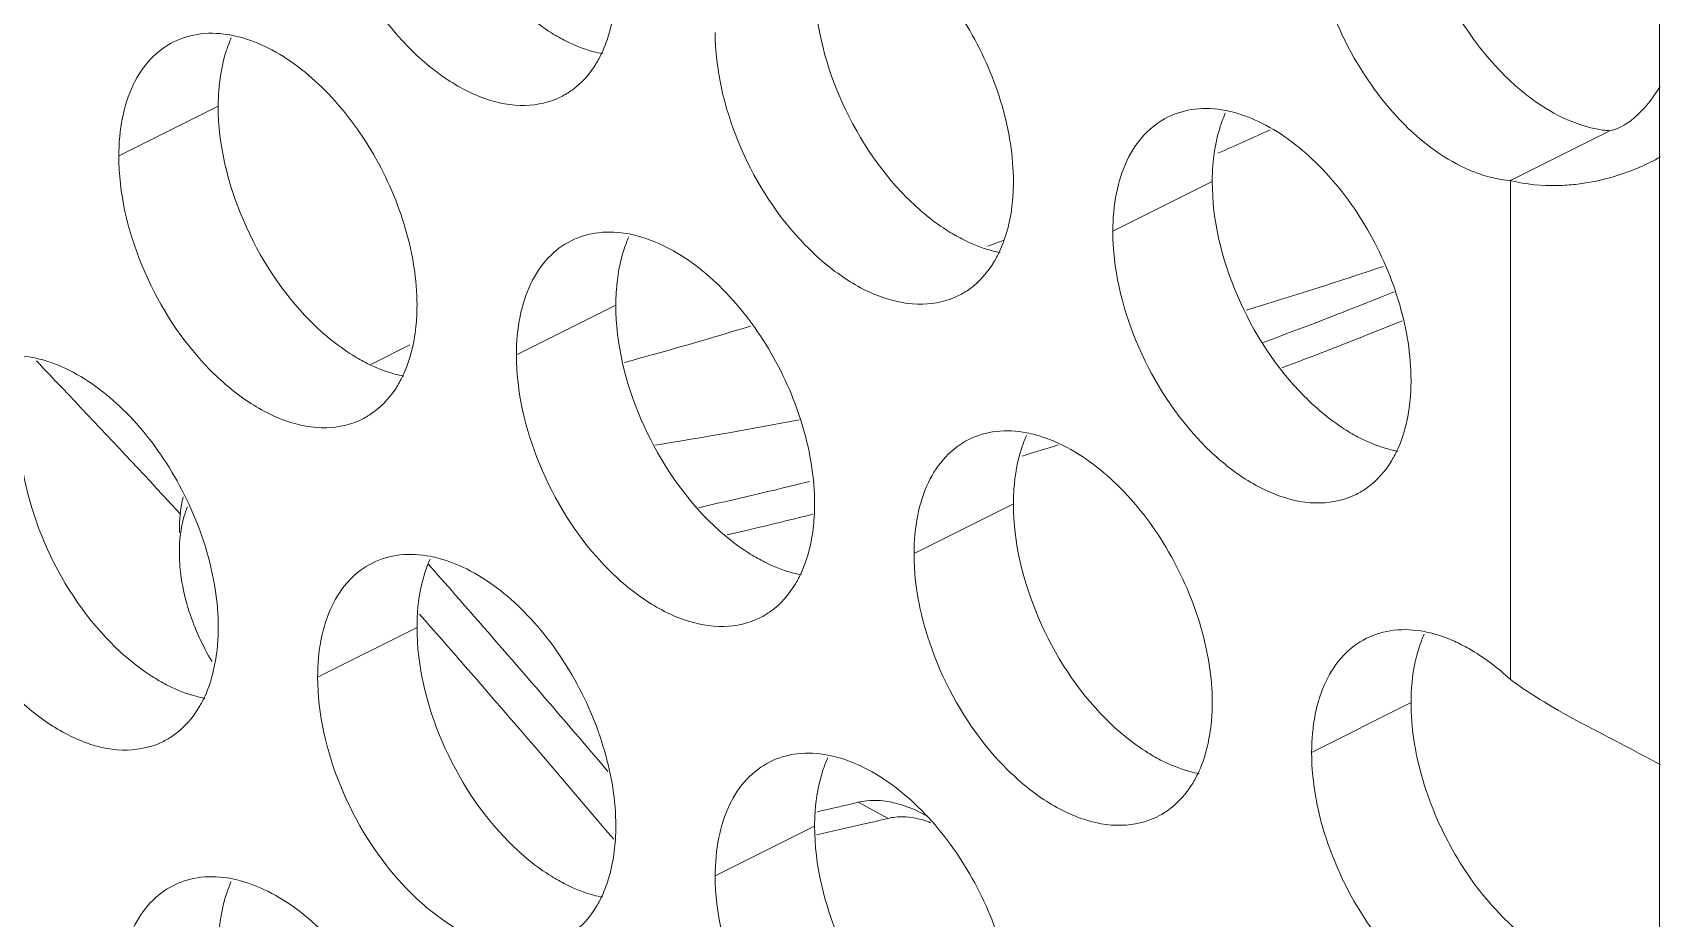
# Model space of a CAD drawing. Header units: millimetres. Extents: x 0 to 2524, y 0 to 1785.
# Drawn here: x 1890.65 to 1899.91, y 778.42 to 783.46 of the extents above; entities that cross this region are included whole.
import ezdxf

# ---------------------------------------------------------------- set-up
doc = ezdxf.new("R2010")
doc.units = ezdxf.units.MM
doc.header["$LTSCALE"] = 0.1
doc.layers.get('0').update_dxf_attribs({"lineweight": 13})
doc.layers.add('标注', color=251, linetype='Continuous', lineweight=9)

msp = doc.modelspace()

# ---------------------------------------------------------------- linework, layer by layer
msp.add_line((1899.9062, 886.4252), (1899.9062, 742.3186))
at = {"layer": '标注'}
for p, q in [((1891.7038, 783.0388), (1891.1381, 782.756)), ((1899.6234, 782.8992), (1899.0577, 782.6164)), ((1897.3606, 782.6104), (1896.7949, 782.3275)), ((1899.0577, 779.776), (1899.0577, 782.6164)), ((1896.0836, 782.2427), (1896.1714, 782.2754)), ((1898.3959, 781.9825), (1898.3108, 781.9483)), ((1893.9665, 781.9074), (1893.4008, 781.6246)), ((1898.442, 781.8184), (1898.3613, 781.7855)), ((1898.3613, 781.7855), (1898.2647, 781.7466)), ((1892.5731, 781.57), (1892.7951, 781.681)), ((1894.0158, 781.5809), (1894.0592, 781.5927)), ((1891.389, 780.826), (1891.4897, 780.7177)), ((1896.2293, 780.7761), (1895.6636, 780.4932)), ((1894.6742, 780.6165), (1894.6006, 780.5994)), ((1892.8798, 780.1139), (1892.8495, 780.1484)), ((1892.8351, 780.0731), (1892.2695, 779.7903)), ((1898.492, 779.6447), (1897.9263, 779.3619)), ((1895.3455, 779.0775), (1895.5169, 778.9861)), ((1895.0979, 778.9418), (1894.5322, 778.6589)), ((1893.9544, 778.867), (1893.922, 778.9053))]:
    msp.add_line(p, q, dxfattribs=at)
for centre, radius, start, end in [((1892.4483, 783.1277), 0.734, 155.87957, 161.78032), ((1893.4522, 783.4983), 0.4532, 296.52559, 305.90341), ((1898.1051, 782.6993), 0.734, 155.87957, 161.78032), ((1887.7963, 804.6534), 23.8938, 293.67858, 294.46132), ((1894.711, 781.9964), 0.734, 155.87957, 161.78032), ((1890.387, 805.6779), 24.8548, 286.76045, 288.64623), ((1895.7149, 782.3669), 0.4532, 296.52559, 305.90341), ((1889.1964, 804.7105), 24.5192, 290.16904, 291.82213), ((1887.5614, 805.3255), 24.6062, 285.31174, 286.94358), ((1889.1337, 804.5497), 24.5634, 290.55871, 291.82247), ((1829.1637, 722.9033), 85.0119, 43.511881, 43.656261), ((1828.6975, 722.4618), 85.654, 42.952773, 43.511367), ((1892.3208, 781.664), 0.4532, 296.52559, 305.90341), ((1890.0546, 807.0737), 26.2907, 279.04646, 280.86502), ((1896.9738, 780.865), 0.734, 155.87957, 161.78032), ((1888.9986, 804.9425), 24.9789, 286.9442, 287.43663), ((1888.8986, 805.7127), 25.5654, 282.5099, 283.96658), ((1897.9777, 781.2356), 0.4532, 296.52559, 305.90341), ((1888.8486, 805.4896), 25.5462, 283.18179, 284.13653), ((1892.4328, 780.5015), 0.9502, 180.05249, 184.98077), ((1893.5797, 780.1621), 0.734, 155.87957, 161.78032), ((1822.7442, 718.5992), 93.5157, 41.253498, 41.392251), ((1822.0141, 717.9622), 94.4846, 40.443112, 41.251983), ((1892.8303, 780.5805), 1.3572, 197.96118, 211.16336), ((1894.5836, 780.5326), 0.4532, 296.52559, 305.90341), ((1821.898, 717.8538), 94.4179, 40.286504, 41.254919), ((1899.2355, 779.7339), 0.7329, 155.79553, 161.73903), ((1891.1894, 779.8297), 0.4532, 296.52559, 305.90341), ((1895.8424, 779.0307), 0.734, 155.87957, 161.78032), ((1889.2819, 804.6931), 26.3235, 282.801, 283.31764), ((1896.8463, 779.4013), 0.4532, 296.52559, 305.90341), ((1889.422, 804.7363), 26.4617, 282.41086, 282.99627), ((1889.4434, 804.6433), 26.3663, 282.99643, 283.31775), ((1895.5918, 778.6685), 0.3263, 95.95047, 103.27072), ((1895.3309, 778.2938), 0.8138, 60.8907, 62.21525), ((1895.5581, 778.4499), 0.5497, 68.46838, 71.0595), ((1892.4483, 778.3277), 0.734, 155.87957, 161.78032)]:
    msp.add_arc(centre, radius, start, end, dxfattribs=at)
for points, knots in [([(1893.6546, 783.0928), (1893.592, 783.0616), (1893.4421, 783.0276), (1893.2043, 783.0754), (1892.9659, 783.206), (1892.6581, 783.4835), (1892.3721, 783.9462), (1892.2695, 784.3786), (1892.2695, 784.5903)], [0, 0, 0, 0, 0.090718, 0.191742, 0.308104, 0.439279, 0.725532, 1, 1, 1, 1]), ([(1899.3047, 783), (1899.188, 783.0644), (1898.9668, 783.2473), (1898.7118, 783.6017), (1898.5393, 784.0111), (1898.492, 784.3038), (1898.492, 784.4447)], [0, 0, 0, 0, 0.232183, 0.490902, 0.754575, 1, 1, 1, 1]), ([(1899.0577, 782.6164), (1898.9157, 782.6259), (1898.6102, 782.7608), (1898.2555, 783.131), (1898.0003, 783.6162), (1897.9263, 783.9839), (1897.9263, 784.1619)], [0, 0, 0, 0, 0.207992, 0.463273, 0.739832, 1, 1, 1, 1]), ([(1895.3807, 784.0739), (1895.5014, 784.0136), (1895.7319, 783.8332), (1895.9981, 783.4751), (1896.1792, 783.0564), (1896.2293, 782.7553), (1896.2293, 782.6104)], [0, 0, 0, 0, 0.229676, 0.488215, 0.753207, 1, 1, 1, 1]), ([(1893.9665, 783.7418), (1893.9665, 783.7061), (1893.9608, 783.5739), (1893.9316, 783.4413), (1893.8919, 783.3529)], [0, 0, 0, 0, 0.268874, 1, 1, 1, 1]), ([(1895.6217, 782.5197), (1895.4601, 782.6825), (1895.2091, 783.0697), (1895.0979, 783.5202), (1895.0979, 783.7418)], [0, 0, 0, 0, 0.508684, 1, 1, 1, 1]), ([(1893.6837, 783.4096), (1893.6552, 783.4238), (1893.5373, 783.4904), (1893.4318, 783.5777), (1893.3589, 783.6511)], [0, 0, 0, 0, 0.235002, 1, 1, 1, 1]), ([(1891.1381, 782.756), (1891.1381, 782.8288), (1891.1501, 782.9678), (1891.2091, 783.1579), (1891.3085, 783.3101), (1891.4011, 783.3806), (1891.45, 783.405)], [0, 0, 0, 0, 0.289235, 0.54966, 0.782932, 1, 1, 1, 1]), ([(1891.45, 783.405), (1891.4983, 783.4291), (1891.6084, 783.4608), (1891.722, 783.454), (1891.7789, 783.4431)], [0, 0, 0, 0, 0.482538, 1, 1, 1, 1]), ([(1891.7789, 783.4431), (1891.7961, 783.4398), (1891.8677, 783.4232), (1891.9366, 783.3959), (1891.9866, 783.3709)], [0, 0, 0, 0, 0.238696, 1, 1, 1, 1]), ([(1891.9866, 783.3709), (1892.1073, 783.3106), (1892.3378, 783.1303), (1892.604, 782.7722), (1892.7851, 782.3535), (1892.8351, 782.0524), (1892.8351, 781.9074)], [0, 0, 0, 0, 0.229676, 0.488215, 0.753207, 1, 1, 1, 1]), ([(1893.8914, 783.3375), (1893.8741, 783.3407), (1893.8026, 783.3574), (1893.7337, 783.3846), (1893.6837, 783.4096)], [0, 0, 0, 0, 0.238696, 1, 1, 1, 1]), ([(1895.9173, 781.9614), (1895.8547, 781.9302), (1895.7048, 781.8962), (1895.467, 781.944), (1895.2286, 782.0746), (1894.9208, 782.3522), (1894.6348, 782.8149), (1894.5322, 783.2473), (1894.5322, 783.4589)], [0, 0, 0, 0, 0.090718, 0.191742, 0.308104, 0.439279, 0.725532, 1, 1, 1, 1]), ([(1891.7038, 783.0388), (1891.7038, 783.0672), (1891.7075, 783.1747), (1891.7263, 783.2821), (1891.7511, 783.3572)], [0, 0, 0, 0, 0.264225, 1, 1, 1, 1]), ([(1893.8919, 783.3529), (1893.8816, 783.33), (1893.8383, 783.246), (1893.7742, 783.1719), (1893.718, 783.1312)], [0, 0, 0, 0, 0.265525, 1, 1, 1, 1]), ([(1899.9098, 783.1536), (1899.8742, 783.0929), (1899.7957, 782.9887), (1899.6818, 782.9114), (1899.6234, 782.8992)], [0, 0, 0, 0, 0.540802, 1, 1, 1, 1]), ([(1892.2276, 781.8168), (1892.066, 781.9796), (1891.815, 782.3667), (1891.7038, 782.8173), (1891.7038, 783.0388)], [0, 0, 0, 0, 0.508684, 1, 1, 1, 1]), ([(1897.1068, 782.9765), (1897.1552, 783.0006), (1897.2652, 783.0324), (1897.3789, 783.0256), (1897.4358, 783.0147)], [0, 0, 0, 0, 0.482538, 1, 1, 1, 1]), ([(1897.4358, 783.0147), (1897.453, 783.0114), (1897.5246, 782.9948), (1897.5935, 782.9675), (1897.6435, 782.9425)], [0, 0, 0, 0, 0.238696, 1, 1, 1, 1]), ([(1899.6234, 782.8992), (1899.5974, 782.901), (1899.4863, 782.9161), (1899.38, 782.9586), (1899.3047, 783)], [0, 0, 0, 0, 0.232248, 1, 1, 1, 1]), ([(1896.7949, 782.3275), (1896.7949, 782.4004), (1896.8069, 782.5393), (1896.866, 782.7295), (1896.9653, 782.8817), (1897.0579, 782.9521), (1897.1068, 782.9765)], [0, 0, 0, 0, 0.289235, 0.54966, 0.782932, 1, 1, 1, 1]), ([(1897.3606, 782.6104), (1897.3606, 782.6388), (1897.3643, 782.7463), (1897.3831, 782.8537), (1897.408, 782.9288)], [0, 0, 0, 0, 0.264225, 1, 1, 1, 1]), ([(1897.6435, 782.9425), (1897.7641, 782.8822), (1897.9946, 782.7018), (1898.2608, 782.3438), (1898.442, 781.925), (1898.492, 781.624), (1898.492, 781.479)], [0, 0, 0, 0, 0.229676, 0.488215, 0.753207, 1, 1, 1, 1]), ([(1892.5232, 781.2585), (1892.4606, 781.2272), (1892.3107, 781.1933), (1892.0729, 781.241), (1891.8345, 781.3717), (1891.5267, 781.6492), (1891.2407, 782.1119), (1891.1381, 782.5443), (1891.1381, 782.756)], [0, 0, 0, 0, 0.090718, 0.191742, 0.308104, 0.439279, 0.725532, 1, 1, 1, 1]), ([(1899.9113, 782.7504), (1899.873, 782.7289), (1899.7208, 782.6536), (1899.5537, 782.6084), (1899.4287, 782.5944)], [0, 0, 0, 0, 0.258855, 1, 1, 1, 1]), ([(1896.2293, 782.6104), (1896.2293, 782.5748), (1896.2236, 782.4425), (1896.1943, 782.3099), (1896.1546, 782.2215)], [0, 0, 0, 0, 0.268874, 1, 1, 1, 1]), ([(1897.8844, 781.3884), (1897.7229, 781.5511), (1897.4719, 781.9383), (1897.3606, 782.3889), (1897.3606, 782.6104)], [0, 0, 0, 0, 0.508684, 1, 1, 1, 1]), ([(1899.4287, 782.5944), (1899.3955, 782.5907), (1899.2716, 782.582), (1899.1456, 782.5932), (1899.0577, 782.6164)], [0, 0, 0, 0, 0.268459, 1, 1, 1, 1]), ([(1895.9464, 782.2783), (1895.918, 782.2925), (1895.8001, 782.359), (1895.6946, 782.4463), (1895.6217, 782.5197)], [0, 0, 0, 0, 0.235002, 1, 1, 1, 1]), ([(1893.4008, 781.6246), (1893.4008, 781.6975), (1893.4128, 781.8364), (1893.4719, 782.0266), (1893.5712, 782.1788), (1893.6638, 782.2492), (1893.7127, 782.2736)], [0, 0, 0, 0, 0.289235, 0.54966, 0.782932, 1, 1, 1, 1]), ([(1893.7127, 782.2736), (1893.761, 782.2977), (1893.8711, 782.3294), (1893.9848, 782.3226), (1894.0417, 782.3118)], [0, 0, 0, 0, 0.482538, 1, 1, 1, 1]), ([(1894.0417, 782.3118), (1894.0589, 782.3085), (1894.1304, 782.2918), (1894.1994, 782.2646), (1894.2494, 782.2396)], [0, 0, 0, 0, 0.238696, 1, 1, 1, 1]), ([(1896.1541, 782.2061), (1896.1369, 782.2094), (1896.0653, 782.226), (1895.9964, 782.2533), (1895.9464, 782.2783)], [0, 0, 0, 0, 0.238696, 1, 1, 1, 1]), ([(1898.1801, 780.83), (1898.1175, 780.7988), (1897.9676, 780.7648), (1897.7298, 780.8126), (1897.4914, 780.9432), (1897.1836, 781.2208), (1896.8975, 781.6835), (1896.7949, 782.1159), (1896.7949, 782.3275)], [0, 0, 0, 0, 0.090718, 0.191742, 0.308104, 0.439279, 0.725532, 1, 1, 1, 1]), ([(1893.9665, 781.9074), (1893.9665, 781.9359), (1893.9702, 782.0433), (1893.989, 782.1507), (1894.0138, 782.2259)], [0, 0, 0, 0, 0.264225, 1, 1, 1, 1]), ([(1894.2494, 782.2396), (1894.37, 782.1792), (1894.6005, 781.9989), (1894.8667, 781.6408), (1895.0479, 781.2221), (1895.0979, 780.921), (1895.0979, 780.7761)], [0, 0, 0, 0, 0.229676, 0.488215, 0.753207, 1, 1, 1, 1]), ([(1896.1546, 782.2215), (1896.1443, 782.1986), (1896.1011, 782.1146), (1896.037, 782.0405), (1895.9807, 781.9998)], [0, 0, 0, 0, 0.265525, 1, 1, 1, 1]), ([(1892.8351, 781.9074), (1892.8351, 781.8718), (1892.8294, 781.7396), (1892.8002, 781.6069), (1892.7605, 781.5186)], [0, 0, 0, 0, 0.268874, 1, 1, 1, 1]), ([(1894.4903, 780.6854), (1894.3288, 780.8482), (1894.0778, 781.2354), (1893.9665, 781.6859), (1893.9665, 781.9074)], [0, 0, 0, 0, 0.508684, 1, 1, 1, 1]), ([(1892.5523, 781.5753), (1892.5239, 781.5895), (1892.406, 781.656), (1892.3005, 781.7434), (1892.2276, 781.8168)], [0, 0, 0, 0, 0.235002, 1, 1, 1, 1]), ([(1890.3186, 781.5706), (1890.3669, 781.5947), (1890.477, 781.6265), (1890.5907, 781.6197), (1890.6475, 781.6088)], [0, 0, 0, 0, 0.482538, 1, 1, 1, 1]), ([(1894.786, 780.1271), (1894.7234, 780.0959), (1894.5734, 780.0619), (1894.3357, 780.1097), (1894.0972, 780.2403), (1893.7895, 780.5178), (1893.5034, 780.9805), (1893.4008, 781.413), (1893.4008, 781.6246)], [0, 0, 0, 0, 0.090718, 0.191742, 0.308104, 0.439279, 0.725532, 1, 1, 1, 1]), ([(1890.6475, 781.6088), (1890.6648, 781.6055), (1890.7363, 781.5889), (1890.8052, 781.5616), (1890.8552, 781.5366)], [0, 0, 0, 0, 0.238696, 1, 1, 1, 1]), ([(1890.8552, 781.5366), (1890.9759, 781.4763), (1891.2064, 781.2959), (1891.4726, 780.9379), (1891.6538, 780.5192), (1891.7038, 780.2181), (1891.7038, 780.0731)], [0, 0, 0, 0, 0.229676, 0.488215, 0.753207, 1, 1, 1, 1]), ([(1892.76, 781.5031), (1892.7428, 781.5064), (1892.6712, 781.5231), (1892.6023, 781.5503), (1892.5523, 781.5753)], [0, 0, 0, 0, 0.238696, 1, 1, 1, 1]), ([(1892.7605, 781.5186), (1892.7502, 781.4957), (1892.707, 781.4117), (1892.6428, 781.3376), (1892.5866, 781.2969)], [0, 0, 0, 0, 0.265525, 1, 1, 1, 1]), ([(1898.492, 781.479), (1898.492, 781.4434), (1898.4863, 781.3111), (1898.4571, 781.1785), (1898.4174, 781.0901)], [0, 0, 0, 0, 0.268874, 1, 1, 1, 1]), ([(1898.2092, 781.1469), (1898.1807, 781.1611), (1898.0628, 781.2276), (1897.9573, 781.3149), (1897.8844, 781.3884)], [0, 0, 0, 0, 0.235002, 1, 1, 1, 1]), ([(1891.0962, 779.9825), (1890.9346, 780.1452), (1890.6836, 780.5324), (1890.5724, 780.983), (1890.5724, 781.2045)], [0, 0, 0, 0, 0.508684, 1, 1, 1, 1]), ([(1895.9755, 781.1422), (1896.0238, 781.1663), (1896.1339, 781.1981), (1896.2475, 781.1913), (1896.3044, 781.1804)], [0, 0, 0, 0, 0.482538, 1, 1, 1, 1]), ([(1896.3044, 781.1804), (1896.3216, 781.1771), (1896.3932, 781.1605), (1896.4621, 781.1332), (1896.5121, 781.1082)], [0, 0, 0, 0, 0.238696, 1, 1, 1, 1]), ([(1898.4168, 781.0747), (1898.3996, 781.078), (1898.3281, 781.0946), (1898.2591, 781.1219), (1898.2092, 781.1469)], [0, 0, 0, 0, 0.238696, 1, 1, 1, 1]), ([(1895.6636, 780.4932), (1895.6636, 780.5661), (1895.6756, 780.705), (1895.7346, 780.8952), (1895.834, 781.0474), (1895.9265, 781.1178), (1895.9755, 781.1422)], [0, 0, 0, 0, 0.289235, 0.54966, 0.782932, 1, 1, 1, 1]), ([(1896.2293, 780.7761), (1896.2293, 780.8045), (1896.2329, 780.9119), (1896.2518, 781.0194), (1896.2766, 781.0945)], [0, 0, 0, 0, 0.264225, 1, 1, 1, 1]), ([(1896.5121, 781.1082), (1896.6327, 781.0479), (1896.8633, 780.8675), (1897.1295, 780.5095), (1897.3106, 780.0907), (1897.3606, 779.7896), (1897.3606, 779.6447)], [0, 0, 0, 0, 0.229676, 0.488215, 0.753207, 1, 1, 1, 1]), ([(1898.4174, 781.0901), (1898.4071, 781.0673), (1898.3638, 780.9833), (1898.2997, 780.9091), (1898.2435, 780.8684)], [0, 0, 0, 0, 0.265525, 1, 1, 1, 1]), ([(1891.3919, 779.4241), (1891.3293, 779.3929), (1891.1793, 779.3589), (1890.9415, 779.4067), (1890.7031, 779.5373), (1890.3953, 779.8149), (1890.1093, 780.2776), (1890.0067, 780.71), (1890.0067, 780.9217)], [0, 0, 0, 0, 0.090718, 0.191742, 0.308104, 0.439279, 0.725532, 1, 1, 1, 1]), ([(1891.5045, 780.8168), (1891.5008, 780.8009), (1891.4875, 780.734), (1891.4826, 780.6656), (1891.4826, 780.6138)], [0, 0, 0, 0, 0.239288, 1, 1, 1, 1]), ([(1895.0979, 780.7761), (1895.0979, 780.7405), (1895.0922, 780.6082), (1895.063, 780.4756), (1895.0233, 780.3872)], [0, 0, 0, 0, 0.268874, 1, 1, 1, 1]), ([(1896.7531, 779.554), (1896.5915, 779.7168), (1896.3405, 780.104), (1896.2293, 780.5546), (1896.2293, 780.7761)], [0, 0, 0, 0, 0.508684, 1, 1, 1, 1]), ([(1891.5291, 780.7596), (1891.5212, 780.7407), (1891.4925, 780.6573), (1891.4826, 780.5682), (1891.4826, 780.5006)], [0, 0, 0, 0, 0.232447, 1, 1, 1, 1]), ([(1894.815, 780.444), (1894.7866, 780.4582), (1894.6687, 780.5247), (1894.5632, 780.612), (1894.4903, 780.6854)], [0, 0, 0, 0, 0.235002, 1, 1, 1, 1]), ([(1891.4861, 780.419), (1891.488, 780.3979), (1891.4982, 780.3109), (1891.5189, 780.2252), (1891.5393, 780.162)], [0, 0, 0, 0, 0.241904, 1, 1, 1, 1]), ([(1892.2695, 779.7903), (1892.2695, 779.8631), (1892.2815, 780.0021), (1892.3405, 780.1923), (1892.4399, 780.3445), (1892.5324, 780.4149), (1892.5814, 780.4393)], [0, 0, 0, 0, 0.289235, 0.54966, 0.782932, 1, 1, 1, 1]), ([(1892.5814, 780.4393), (1892.6297, 780.4634), (1892.7398, 780.4951), (1892.8534, 780.4883), (1892.9103, 780.4774)], [0, 0, 0, 0, 0.482538, 1, 1, 1, 1]), ([(1892.9103, 780.4774), (1892.9275, 780.4741), (1892.9991, 780.4575), (1893.068, 780.4303), (1893.118, 780.4053)], [0, 0, 0, 0, 0.238696, 1, 1, 1, 1]), ([(1893.118, 780.4053), (1893.2386, 780.3449), (1893.4692, 780.1646), (1893.7354, 779.8065), (1893.9165, 779.3878), (1893.9665, 779.0867), (1893.9665, 778.9418)], [0, 0, 0, 0, 0.229676, 0.488215, 0.753207, 1, 1, 1, 1]), ([(1895.0227, 780.3718), (1895.0055, 780.3751), (1894.9339, 780.3917), (1894.865, 780.419), (1894.815, 780.444)], [0, 0, 0, 0, 0.238696, 1, 1, 1, 1]), ([(1897.0487, 778.9957), (1896.9861, 778.9645), (1896.8362, 778.9305), (1896.5984, 778.9783), (1896.36, 779.1089), (1896.0522, 779.3865), (1895.7662, 779.8492), (1895.6636, 780.2816), (1895.6636, 780.4932)], [0, 0, 0, 0, 0.090718, 0.191742, 0.308104, 0.439279, 0.725532, 1, 1, 1, 1]), ([(1892.8351, 780.0731), (1892.8351, 780.1015), (1892.8388, 780.209), (1892.8576, 780.3164), (1892.8825, 780.3915)], [0, 0, 0, 0, 0.264225, 1, 1, 1, 1]), ([(1895.0233, 780.3872), (1895.013, 780.3643), (1894.9697, 780.2803), (1894.9056, 780.2062), (1894.8494, 780.1655)], [0, 0, 0, 0, 0.265525, 1, 1, 1, 1]), ([(1891.7038, 780.0731), (1891.7038, 780.0375), (1891.6981, 779.9053), (1891.6688, 779.7726), (1891.6291, 779.6843)], [0, 0, 0, 0, 0.268874, 1, 1, 1, 1]), ([(1893.3589, 778.8511), (1893.1974, 779.0139), (1892.9464, 779.401), (1892.8351, 779.8516), (1892.8351, 780.0731)], [0, 0, 0, 0, 0.508684, 1, 1, 1, 1]), ([(1898.2382, 780.0108), (1898.2868, 780.035), (1898.3974, 780.0669), (1898.5116, 780.0598), (1898.5688, 780.0488)], [0, 0, 0, 0, 0.482495, 1, 1, 1, 1]), ([(1898.5688, 780.0488), (1898.5829, 780.046), (1898.6411, 780.0328), (1898.6977, 780.0124), (1898.739, 779.9938)], [0, 0, 0, 0, 0.240479, 1, 1, 1, 1]), ([(1891.4209, 779.741), (1891.3925, 779.7552), (1891.2746, 779.8217), (1891.1691, 779.9091), (1891.0962, 779.9825)], [0, 0, 0, 0, 0.235002, 1, 1, 1, 1]), ([(1897.9263, 779.3619), (1897.9263, 779.4347), (1897.9383, 779.5737), (1897.9974, 779.7638), (1898.0967, 779.9161), (1898.1893, 779.9864), (1898.2382, 780.0108)], [0, 0, 0, 0, 0.289285, 0.549663, 0.782917, 1, 1, 1, 1]), ([(1898.492, 779.6447), (1898.492, 779.6732), (1898.4957, 779.7808), (1898.5145, 779.8884), (1898.5395, 779.9636)], [0, 0, 0, 0, 0.264302, 1, 1, 1, 1]), ([(1898.739, 779.9938), (1898.7667, 779.9814), (1898.8817, 779.9226), (1898.9855, 779.8433), (1899.0577, 779.776)], [0, 0, 0, 0, 0.235232, 1, 1, 1, 1]), ([(1893.6546, 778.2928), (1893.592, 778.2616), (1893.4421, 778.2276), (1893.2043, 778.2754), (1892.9659, 778.406), (1892.6581, 778.6835), (1892.3721, 779.1462), (1892.2695, 779.5786), (1892.2695, 779.7903)], [0, 0, 0, 0, 0.090718, 0.191742, 0.308104, 0.439279, 0.725532, 1, 1, 1, 1]), ([(1899.0577, 779.776), (1899.1196, 779.7304), (1899.3943, 779.5509), (1899.6923, 779.4125), (1899.9113, 779.2906)], [0, 0, 0, 0, 0.234709, 1, 1, 1, 1]), ([(1891.6286, 779.6688), (1891.6114, 779.6721), (1891.5398, 779.6887), (1891.4709, 779.716), (1891.4209, 779.741)], [0, 0, 0, 0, 0.238696, 1, 1, 1, 1]), ([(1891.6291, 779.6843), (1891.6189, 779.6614), (1891.5756, 779.5774), (1891.5115, 779.5033), (1891.4552, 779.4625)], [0, 0, 0, 0, 0.265525, 1, 1, 1, 1]), ([(1897.3606, 779.6447), (1897.3606, 779.6091), (1897.3549, 779.4768), (1897.3257, 779.3442), (1897.286, 779.2558)], [0, 0, 0, 0, 0.268874, 1, 1, 1, 1]), ([(1899.3047, 778.2), (1899.188, 778.2644), (1898.9668, 778.4473), (1898.7118, 778.8017), (1898.5393, 779.2111), (1898.492, 779.5038), (1898.492, 779.6447)], [0, 0, 0, 0, 0.232183, 0.490902, 0.754575, 1, 1, 1, 1]), ([(1897.0778, 779.3126), (1897.0494, 779.3268), (1896.9314, 779.3933), (1896.8259, 779.4806), (1896.7531, 779.554)], [0, 0, 0, 0, 0.235002, 1, 1, 1, 1]), ([(1894.5322, 778.6589), (1894.5322, 778.7318), (1894.5442, 778.8707), (1894.6032, 779.0609), (1894.7026, 779.2131), (1894.7952, 779.2835), (1894.8441, 779.3079)], [0, 0, 0, 0, 0.289235, 0.54966, 0.782932, 1, 1, 1, 1]), ([(1894.8441, 779.3079), (1894.8924, 779.332), (1895.0025, 779.3638), (1895.1162, 779.3569), (1895.173, 779.3461)], [0, 0, 0, 0, 0.482538, 1, 1, 1, 1]), ([(1895.173, 779.3461), (1895.1902, 779.3428), (1895.2618, 779.3262), (1895.3307, 779.2989), (1895.3807, 779.2739)], [0, 0, 0, 0, 0.238696, 1, 1, 1, 1]), ([(1897.2855, 779.2404), (1897.2683, 779.2437), (1897.1967, 779.2603), (1897.1278, 779.2876), (1897.0778, 779.3126)], [0, 0, 0, 0, 0.238696, 1, 1, 1, 1]), ([(1899.0577, 777.8164), (1898.9157, 777.8259), (1898.6102, 777.9608), (1898.2555, 778.331), (1898.0003, 778.8162), (1897.9263, 779.1839), (1897.9263, 779.3619)], [0, 0, 0, 0, 0.207992, 0.463273, 0.739832, 1, 1, 1, 1]), ([(1895.0979, 778.9418), (1895.0979, 778.9702), (1895.1016, 779.0776), (1895.1204, 779.185), (1895.1452, 779.2602)], [0, 0, 0, 0, 0.264225, 1, 1, 1, 1]), ([(1895.3807, 779.2739), (1895.5014, 779.2136), (1895.7319, 779.0332), (1895.9981, 778.6751), (1896.1792, 778.2564), (1896.2293, 777.9553), (1896.2293, 777.8104)], [0, 0, 0, 0, 0.229676, 0.488215, 0.753207, 1, 1, 1, 1]), ([(1897.286, 779.2558), (1897.2757, 779.2329), (1897.2324, 779.149), (1897.1683, 779.0748), (1897.1121, 779.0341)], [0, 0, 0, 0, 0.265525, 1, 1, 1, 1]), ([(1895.3455, 779.0775), (1895.3612, 779.0812), (1895.4281, 779.0926), (1895.4973, 779.0868), (1895.5475, 779.0754)], [0, 0, 0, 0, 0.239313, 1, 1, 1, 1]), ([(1895.5475, 779.0754), (1895.5611, 779.0724), (1895.6172, 779.0574), (1895.6711, 779.0345), (1895.7102, 779.0139)], [0, 0, 0, 0, 0.238884, 1, 1, 1, 1]), ([(1893.9665, 778.9418), (1893.9665, 778.9061), (1893.9608, 778.7739), (1893.9316, 778.6413), (1893.8919, 778.5529)], [0, 0, 0, 0, 0.268874, 1, 1, 1, 1]), ([(1895.6217, 777.7197), (1895.4601, 777.8825), (1895.2091, 778.2697), (1895.0979, 778.7202), (1895.0979, 778.9418)], [0, 0, 0, 0, 0.508684, 1, 1, 1, 1]), ([(1895.558, 778.9931), (1895.5722, 778.9946), (1895.6326, 778.9971), (1895.693, 778.9848), (1895.7365, 778.9698)], [0, 0, 0, 0, 0.236867, 1, 1, 1, 1]), ([(1893.6837, 778.6096), (1893.6552, 778.6238), (1893.5373, 778.6904), (1893.4318, 778.7777), (1893.3589, 778.8511)], [0, 0, 0, 0, 0.235002, 1, 1, 1, 1]), ([(1891.45, 778.605), (1891.4983, 778.6291), (1891.6084, 778.6608), (1891.722, 778.654), (1891.7789, 778.6431)], [0, 0, 0, 0, 0.482538, 1, 1, 1, 1]), ([(1895.9173, 777.1614), (1895.8547, 777.1302), (1895.7048, 777.0962), (1895.467, 777.144), (1895.2286, 777.2746), (1894.9208, 777.5522), (1894.6348, 778.0149), (1894.5322, 778.4473), (1894.5322, 778.6589)], [0, 0, 0, 0, 0.090718, 0.191742, 0.308104, 0.439279, 0.725532, 1, 1, 1, 1]), ([(1891.1381, 777.956), (1891.1381, 778.0288), (1891.1501, 778.1678), (1891.2091, 778.3579), (1891.3085, 778.5101), (1891.4011, 778.5806), (1891.45, 778.605)], [0, 0, 0, 0, 0.289235, 0.54966, 0.782932, 1, 1, 1, 1]), ([(1891.7038, 778.2388), (1891.7038, 778.2672), (1891.7075, 778.3747), (1891.7263, 778.4821), (1891.7511, 778.5572)], [0, 0, 0, 0, 0.264225, 1, 1, 1, 1]), ([(1891.7789, 778.6431), (1891.7961, 778.6398), (1891.8677, 778.6232), (1891.9366, 778.5959), (1891.9866, 778.5709)], [0, 0, 0, 0, 0.238696, 1, 1, 1, 1]), ([(1891.9866, 778.5709), (1892.1073, 778.5106), (1892.3378, 778.3303), (1892.604, 777.9722), (1892.7851, 777.5535), (1892.8351, 777.2524), (1892.8351, 777.1074)], [0, 0, 0, 0, 0.229676, 0.488215, 0.753207, 1, 1, 1, 1]), ([(1893.8914, 778.5375), (1893.8741, 778.5407), (1893.8026, 778.5574), (1893.7337, 778.5846), (1893.6837, 778.6096)], [0, 0, 0, 0, 0.238696, 1, 1, 1, 1]), ([(1893.8919, 778.5529), (1893.8816, 778.53), (1893.8383, 778.446), (1893.7742, 778.3719), (1893.718, 778.3312)], [0, 0, 0, 0, 0.265525, 1, 1, 1, 1])]:
    msp.add_open_spline(points, degree=3, knots=knots, dxfattribs=at)

doc.saveas('drawing.dxf')
